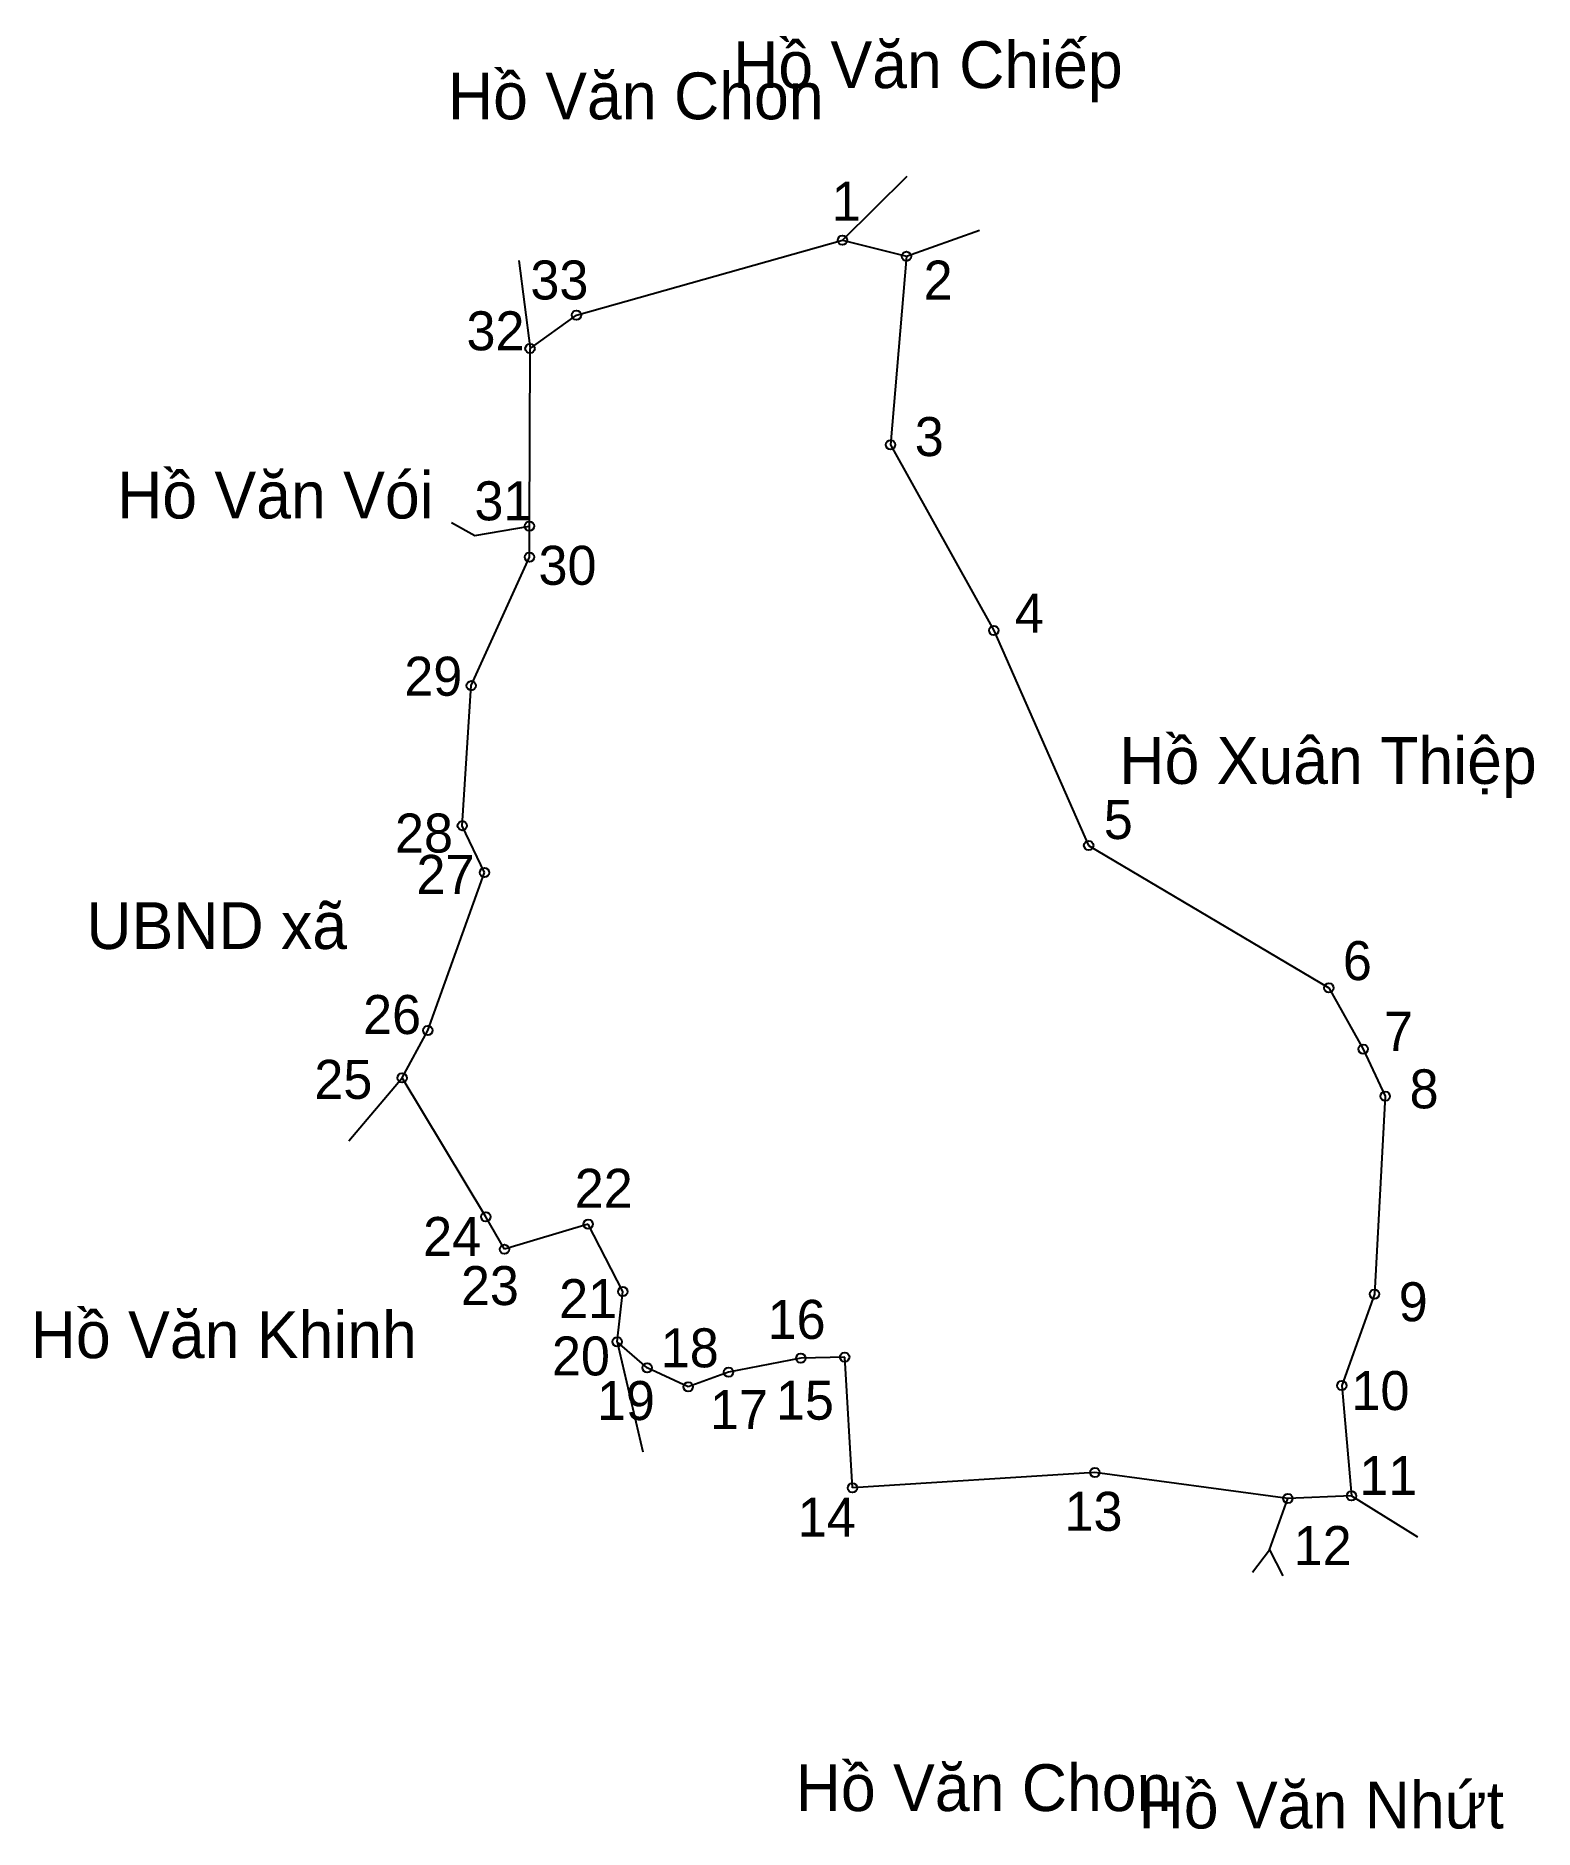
# Model space of a CAD drawing. Extents: x 547889 to 548194, y 1825104 to 1825469.
import ezdxf

# ---------------------------------------------------------------- set-up
doc = ezdxf.new("R2010")
doc.units = 0
for name, color, linetype in [('CanhThua', 7, 'Continuous'), ('MocDinhThua', 7, 'Continuous'), ('RauThua', 7, 'Continuous'), ('SoHieuDinhThua', 7, 'Continuous'), ('TenChuLanCan', 7, 'Continuous')]:
    doc.layers.add(name, color=color, linetype=linetype)

msp = doc.modelspace()

# ---------------------------------------------------------------- linework, layer by layer
at = {"layer": 'CanhThua'}
for p, q in [((547999.34, 1825412.36), (548053.51, 1825427.59)), ((548053.51, 1825427.59), (548066.53, 1825424.32)), ((548066.53, 1825424.32), (548063.3, 1825385.97)), ((547989.9, 1825405.54), (547999.34, 1825412.36)), ((547989.79, 1825369.42), (547989.9, 1825405.54)), ((548063.3, 1825385.97), (548084.31, 1825348.17)), ((547989.77, 1825363.11), (547989.79, 1825369.42)), ((547977.93, 1825336.93), (547989.77, 1825363.11)), ((548084.31, 1825348.17), (548103.63, 1825304.41)), ((547976.12, 1825308.43), (547977.93, 1825336.93)), ((547980.63, 1825298.89), (547976.12, 1825308.43)), ((548103.63, 1825304.41), (548152.54, 1825275.41)), ((547969.08, 1825266.75), (547980.63, 1825298.89)), ((548152.54, 1825275.41), (548159.54, 1825262.95)), ((547963.85, 1825257.08), (547969.08, 1825266.75)), ((548159.54, 1825262.95), (548164.01, 1825253.35)), ((547980.88, 1825228.83), (547963.85, 1825257.08)), ((548164.01, 1825253.35), (548161.81, 1825213.09)), ((547984.68, 1825222.2), (547980.88, 1825228.83)), ((548001.76, 1825227.32), (547984.68, 1825222.2)), ((548008.78, 1825213.59), (548001.76, 1825227.32)), ((548007.65, 1825203.38), (548008.78, 1825213.59)), ((548161.81, 1825213.09), (548155.15, 1825194.47)), ((548013.75, 1825198.09), (548007.65, 1825203.38)), ((548045.03, 1825200.04), (548030.32, 1825197.22)), ((548053.96, 1825200.25), (548045.03, 1825200.04)), ((548055.55, 1825173.64), (548053.96, 1825200.25)), ((548022.11, 1825194.22), (548013.75, 1825198.09)), ((548030.32, 1825197.22), (548022.11, 1825194.22)), ((548155.15, 1825194.47), (548157.12, 1825172)), ((548104.91, 1825176.8), (548055.55, 1825173.64)), ((548144.2, 1825171.5), (548104.91, 1825176.8)), ((548157.12, 1825172), (548144.2, 1825171.5))]:
    msp.add_line(p, q, dxfattribs=at)
at = {"layer": 'MocDinhThua'}
for centre in [(548053.51, 1825427.59), (548066.53, 1825424.32), (547999.34, 1825412.36), (547989.9, 1825405.54), (548063.3, 1825385.97), (547989.79, 1825369.42), (547989.77, 1825363.11), (548084.31, 1825348.17), (547977.93, 1825336.93), (547976.12, 1825308.43), (548103.63, 1825304.41), (547980.63, 1825298.89), (548152.54, 1825275.41), (547969.08, 1825266.75), (548159.54, 1825262.95), (547963.85, 1825257.08), (548164.01, 1825253.35), (547980.88, 1825228.83), (548001.76, 1825227.32), (547984.68, 1825222.2), (548008.78, 1825213.59), (548161.81, 1825213.09), (548007.65, 1825203.38), (548013.75, 1825198.09), (548045.03, 1825200.04), (548053.96, 1825200.25), (548022.11, 1825194.22), (548030.32, 1825197.22), (548155.15, 1825194.47), (548104.91, 1825176.8), (548055.55, 1825173.64), (548157.12, 1825172), (548144.2, 1825171.5)]:
    msp.add_circle(centre, 0.953, dxfattribs=at)
at = {"layer": 'RauThua'}
for p, q in [((548053.51, 1825427.59), (548066.68, 1825440.65)), ((548066.53, 1825424.32), (548081.44, 1825429.65)), ((547987.62, 1825423.47), (547989.9, 1825405.54)), ((547973.92, 1825370.11), (547978.68, 1825367.52)), ((547978.68, 1825367.52), (547989.79, 1825369.42)), ((547953.01, 1825244.3), (547963.85, 1825257.08)), ((548007.65, 1825203.38), (548012.88, 1825181)), ((548140.45, 1825161.04), (548144.2, 1825171.5)), ((548140.45, 1825161.04), (548144.2, 1825171.5)), ((548157.12, 1825172), (548170.59, 1825163.68)), ((548136.99, 1825156.46), (548140.45, 1825161.04)), ((548140.45, 1825161.04), (548143.18, 1825155.72))]:
    msp.add_line(p, q, dxfattribs=at)

# ---------------------------------------------------------------- texts
at = {"layer": 'SoHieuDinhThua'}
for s, height, p in [('1', 7.94, (548051.33, 1825431.56)), ('33', 7.938, (547989.98, 1825415.54)), ('2', 7.94, (548070.03, 1825415.51)), ('32', 7.938, (547976.97, 1825405.19)), ('3', 7.94, (548068.23, 1825383.66)), ('31', 7.938, (547978.59, 1825370.58)), ('30', 7.938, (547991.63, 1825357.46)), ('4', 7.94, (548088.6, 1825347.73)), ('29', 7.938, (547964.31, 1825334.88)), ('5', 7.94, (548106.71, 1825305.71)), ('28', 7.938, (547962.41, 1825302.96)), ('27', 7.938, (547966.79, 1825294.54)), ('6', 7.94, (548155.38, 1825276.99)), ('26', 7.938, (547955.92, 1825266.02)), ('7', 7.94, (548163.77, 1825262.6)), ('25', 7.938, (547946, 1825252.83)), ('8', 7.94, (548168.96, 1825250.89)), ('22', 7.938, (547999.01, 1825230.65)), ('24', 7.938, (547968.14, 1825220.84)), ('23', 7.938, (547975.83, 1825210.85)), ('21', 7.938, (547995.83, 1825208.19)), ('9', 7.94, (548166.75, 1825207.56)), ('16', 7.938, (548038.27, 1825203.97)), ('18', 7.938, (548016.52, 1825198.18)), ('20', 7.938, (547994.36, 1825196.52)), ('19', 7.938, (548003.52, 1825187.45)), ('15', 7.938, (548039.96, 1825187.52)), ('10', 7.938, (548157.12, 1825189.48)), ('17', 7.938, (548026.52, 1825185.6)), ('11', 7.938, (548158.73, 1825172.19)), ('13', 7.938, (548098.71, 1825164.9)), ('14', 7.938, (548044.4, 1825163.72)), ('12', 7.938, (548145.36, 1825157.93))]:
    msp.add_text(s, height=height, dxfattribs=at).set_placement(p)
at = {"layer": 'TenChuLanCan'}
for s, height, p in [('Hồ Văn Chiếp', 9.5253, (548031.25, 1825458.55)), ('Hồ Văn Chon', 9.5253, (547973.19, 1825452.21)), ('Hồ Văn Vói', 9.525, (547905.84, 1825370.96)), ('Hồ Xuân Thiệp', 9.5253, (548109.88, 1825316.94)), ('UBND xã', 9.525, (547899.59, 1825283.33)), ('Hồ Văn Khinh', 9.5253, (547888.26, 1825200.05)), ('Hồ Văn Chon', 9.5253, (548043.99, 1825107.86)), ('Hồ Văn Nhứt', 9.5253, (548113.8, 1825104.32))]:
    msp.add_text(s, height=height, dxfattribs=at).set_placement(p)

doc.saveas('drawing.dxf')
